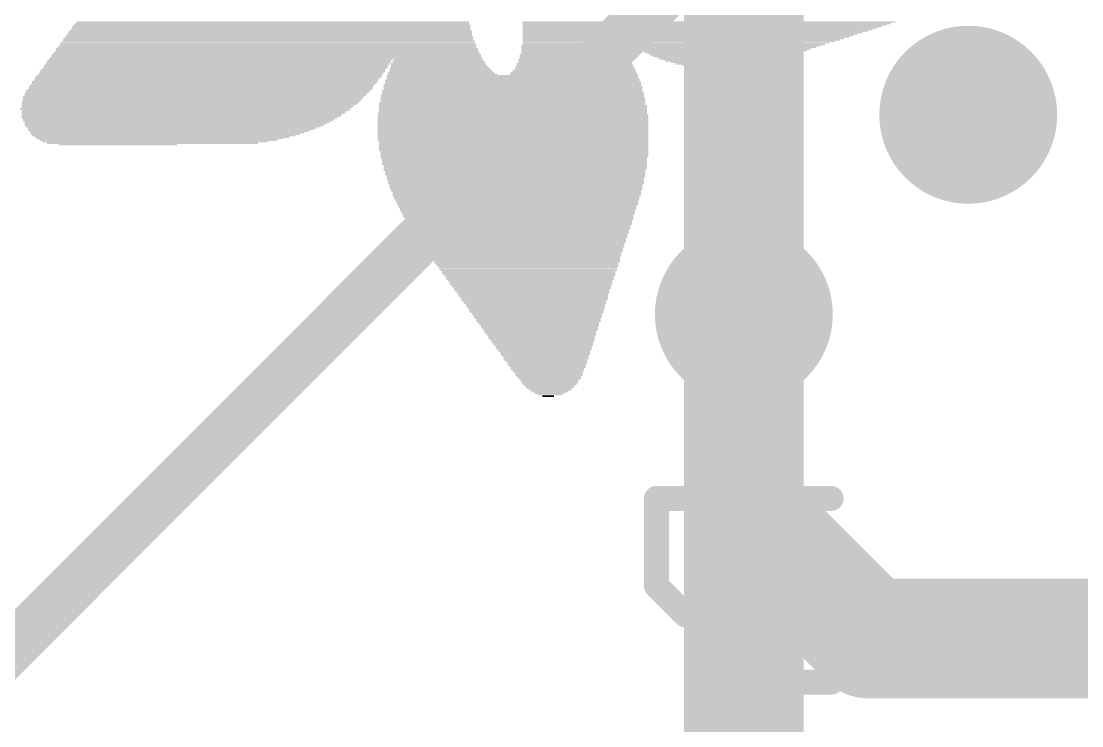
# Model space of a CAD drawing. Extents: x -0.1 to 50.9, y -0.1 to 23.
# Drawn here: x 2.67 to 8.07, y 7.3 to 10.89 of the extents above; entities that cross this region are included whole.
import ezdxf

# ---------------------------------------------------------------- set-up
doc = ezdxf.new("R2010")
doc.units = 0
for name, color, linetype in [('1', 12, 'CONTINUOUS'), ('16', 132, 'CONTINUOUS'), ('18', 110, 'CONTINUOUS'), ('22', 6, 'CONTINUOUS')]:
    doc.layers.add(name, color=color, linetype=linetype)

# ---------------------------------------------------------------- blocks, each defined once
blk = doc.blocks.new('RECT')
blk.add_solid([(-0.5, -0.5), (0.5, -0.5), (-0.5, 0.5), (0.5, 0.5)])
blk = doc.blocks.new('ROUNDV')
at = {"const_width": 0.5}
blk.add_lwpolyline([(0, -0.25, 1), (0, 0.25, 1), (0, -0.25)], format="xyb", dxfattribs=at)

msp = doc.modelspace()

# ---------------------------------------------------------------- linework, layer by layer
at = {"layer": '1'}
for points, const_width in [([(9.271, 14.351), (2.54, 7.62)], 0.254), ([(6.35, 8.382), (6.35, 9.398)], 0.6096), ([(6.985, 7.747), (6.35, 8.382)], 0.6096), ([(9.129, 7.747), (6.985, 7.747)], 0.6096)]:
    msp.add_lwpolyline(points, dxfattribs=dict(at, const_width=const_width))
at = {"layer": '1', "const_width": 0.3048}
for points in [[(6.5024, 9.398, 1), (6.1976, 9.398)], [(6.4578, 8.4898, 1), (6.2422, 8.2742)], [(6.1976, 8.382, 1), (6.5024, 8.382)], [(6.985, 7.8994, 1), (6.985, 7.5946)], [(6.8772, 7.6392, 1), (7.0928, 7.8548)]]:
    msp.add_lwpolyline(points, format="xyb", dxfattribs=at)
at = {"layer": '16', "const_width": 0.6096}
for points in [[(6.35, 19.05), (6.35, 9.398)], [(6.35, 9.398), (6.35, 6.096)]]:
    msp.add_lwpolyline(points, dxfattribs=at)
at = {"layer": '16', "const_width": 0.3048}
for points in [[(6.5024, 9.398, 1), (6.1976, 9.398)], [(6.1976, 9.398, 1), (6.5024, 9.398)]]:
    msp.add_lwpolyline(points, format="xyb", dxfattribs=at)
at = {"layer": '22', "const_width": 0.127}
for points in [[(6.7945, 8.4606), (5.9047, 8.4606)], [(5.9047, 8.4606), (5.9047, 8.0157)], [(6.4979, 8.0157), (6.4979, 8.4606)], [(5.9047, 8.0157), (6.053, 7.8674)], [(6.3496, 7.8674), (6.4979, 8.0157)], [(6.053, 7.8674), (6.3496, 7.8674)], [(6.7945, 7.5251), (6.2013, 7.5251)], [(6.4979, 7.5251), (6.2013, 7.2285)]]:
    msp.add_lwpolyline(points, dxfattribs=at)
at = {"layer": '22', "const_width": 0.0635}
for points in [[(5.9047, 8.4923, 1), (5.9047, 8.4288)], [(5.9365, 8.4606, 1), (5.873, 8.4606)], [(6.5297, 8.4606, 1), (6.4662, 8.4606)], [(6.7945, 8.4288, 1), (6.7945, 8.4923)], [(5.9272, 8.0382, 1), (5.8823, 7.9932)], [(6.5204, 7.9932, 1), (6.4755, 8.0382)], [(5.873, 8.0157, 1), (5.9365, 8.0157)], [(6.4662, 8.0157, 1), (6.5297, 8.0157)], [(6.053, 7.8992, 1), (6.053, 7.8357)], [(6.0306, 7.845, 1), (6.0755, 7.8899)], [(6.3272, 7.8899, 1), (6.3721, 7.845)], [(6.3496, 7.8357, 1), (6.3496, 7.8992)], [(6.2013, 7.5568, 1), (6.2013, 7.4933)], [(6.5204, 7.5026, 1), (6.4755, 7.5475)], [(6.7945, 7.4933, 1), (6.7945, 7.5568)]]:
    msp.add_lwpolyline(points, format="xyb", dxfattribs=at)

# ---------------------------------------------------------------- block references
at = {"layer": '18', "xscale": 0.9064, "yscale": 0.9064}
for p in [(7.493, 10.414), (7.493, 10.414), (6.35, 9.398), (6.35, 9.398)]:
    msp.add_blockref('ROUNDV', p, dxfattribs=at)
at = {"layer": '22'}
for p, xscale, yscale in [((3.9434, 10.8636), 2.0269, 0.0076), ((3.9434, 10.8559), 2.0269, 0.0077), ((3.9472, 10.8712), 2.0193, 0.0076), ((3.9472, 10.8788), 2.0041, 0.0076), ((3.951, 10.8864), 1.9964, 0.0076), ((6.1722, 10.8864), 1.8974, 0.0076), ((5.4331, 10.8712), 0.4191, 0.0076), ((5.4369, 10.8636), 0.4267, 0.0076), ((5.4407, 10.8559), 0.4344, 0.0077), ((6.1608, 10.8788), 1.8745, 0.0076), ((6.3627, 10.8712), 1.425, 0.0076), ((6.3551, 10.8636), 1.3944, 0.0076), ((6.3475, 10.8559), 1.364, 0.0077), ((3.9282, 10.8026), 2.0879, 0.0076), ((3.932, 10.8102), 2.0803, 0.0076), ((3.9319, 10.8178), 2.065, 0.0077), ((3.9357, 10.8331), 2.0574, 0.0076), ((3.9357, 10.8255), 2.0574, 0.0076), ((3.9396, 10.8407), 2.0497, 0.0076), ((3.9396, 10.8483), 2.0345, 0.0076), ((5.4407, 10.8483), 0.4344, 0.0076), ((5.4445, 10.8407), 0.442, 0.0076), ((5.4483, 10.8331), 0.4496, 0.0076), ((5.4521, 10.8255), 0.4572, 0.0076), ((5.4559, 10.8178), 0.4648, 0.0077), ((5.4559, 10.8102), 0.4648, 0.0076), ((5.4598, 10.8026), 0.4725, 0.0076), ((6.3399, 10.8483), 1.3335, 0.0076), ((6.336, 10.8407), 1.2954, 0.0076), ((6.3247, 10.8331), 1.2573, 0.0076), ((6.317, 10.8255), 1.2268, 0.0076), ((6.3094, 10.8178), 1.1963, 0.0077), ((6.3056, 10.8102), 1.1583, 0.0076), ((6.298, 10.8026), 1.1277, 0.0076), ((3.9205, 10.7493), 2.1488, 0.0076), ((3.9205, 10.7569), 2.1336, 0.0076), ((3.9243, 10.7645), 2.126, 0.0076), ((3.9243, 10.7797), 2.1108, 0.0077), ((3.9281, 10.7721), 2.1184, 0.0076), ((3.9282, 10.7874), 2.1031, 0.0076), ((3.9282, 10.795), 2.0879, 0.0076), ((5.4712, 10.7645), 0.5105, 0.0076), ((5.475, 10.7569), 0.5182, 0.0076), ((5.475, 10.7493), 0.5182, 0.0076), ((5.4636, 10.795), 0.4801, 0.0076), ((5.4674, 10.7874), 0.4877, 0.0076), ((5.4674, 10.7797), 0.4877, 0.0077), ((5.4712, 10.7721), 0.4953, 0.0076), ((6.2904, 10.795), 1.0973, 0.0076), ((6.2865, 10.7874), 1.0592, 0.0076), ((6.2751, 10.7797), 1.0211, 0.0077), ((6.2713, 10.7721), 0.983, 0.0076), ((6.2637, 10.7645), 0.9525, 0.0076), ((6.2598, 10.7569), 0.9144, 0.0076), ((6.2523, 10.7493), 0.8839, 0.0076), ((3.6843, 10.6959), 1.7526, 0.0076), ((3.9167, 10.7035), 2.2022, 0.0077), ((3.9167, 10.7188), 2.187, 0.0076), ((3.9167, 10.7112), 2.187, 0.0076), ((3.9167, 10.7264), 2.1717, 0.0076), ((3.9205, 10.734), 2.164, 0.0076), ((3.9205, 10.7416), 2.1488, 0.0077), ((4.793, 10.6959), 0.4496, 0.0076), ((5.4865, 10.6959), 0.5715, 0.0076), ((5.4826, 10.7188), 0.5486, 0.0076), ((5.4864, 10.7112), 0.5562, 0.0076), ((5.4864, 10.7035), 0.5562, 0.0077), ((5.4788, 10.7416), 0.5258, 0.0077), ((5.4826, 10.734), 0.5334, 0.0076), ((5.4826, 10.7264), 0.5334, 0.0076), ((6.2484, 10.7416), 0.8458, 0.0077), ((6.2446, 10.734), 0.8078, 0.0076), ((6.2408, 10.7264), 0.7696, 0.0076), ((6.2332, 10.7188), 0.7239, 0.0076), ((6.2294, 10.7112), 0.6858, 0.0076), ((6.2294, 10.7035), 0.6401, 0.0077), ((6.2256, 10.6959), 0.6019, 0.0076), ((3.6462, 10.6426), 1.7526, 0.0076), ((3.6538, 10.6502), 1.7526, 0.0076), ((3.6614, 10.6654), 1.7526, 0.0077), ((3.6614, 10.6578), 1.7526, 0.0076), ((3.669, 10.6731), 1.7526, 0.0076), ((3.6767, 10.6883), 1.7526, 0.0076), ((3.6767, 10.6807), 1.7526, 0.0076), ((4.8006, 10.6502), 0.5106, 0.0076), ((4.8044, 10.6426), 0.5182, 0.0076), ((4.793, 10.6731), 0.48, 0.0076), ((4.7968, 10.6654), 0.4876, 0.0077), ((4.8007, 10.6578), 0.4953, 0.0076), ((4.793, 10.6883), 0.4648, 0.0076), ((4.7968, 10.6807), 0.4724, 0.0076), ((5.4864, 10.6426), 0.6172, 0.0076), ((5.4864, 10.6578), 0.602, 0.0076), ((5.4902, 10.6502), 0.6096, 0.0076), ((5.4864, 10.6731), 0.5868, 0.0076), ((5.4902, 10.6654), 0.5944, 0.0077), ((5.4865, 10.6883), 0.5715, 0.0076), ((5.4903, 10.6807), 0.5791, 0.0076), ((6.2256, 10.6883), 0.5563, 0.0076), ((6.2256, 10.6807), 0.4953, 0.0076), ((6.218, 10.6731), 0.4343, 0.0076), ((6.218, 10.6654), 0.3581, 0.0077), ((6.2142, 10.6578), 0.2591, 0.0076), ((6.2103, 10.6502), 0.099, 0.0076), ((3.6081, 10.5892), 1.7526, 0.0077), ((3.6195, 10.6045), 1.7602, 0.0076), ((3.6157, 10.5969), 1.7526, 0.0076), ((3.6271, 10.6121), 1.7602, 0.0076), ((3.6309, 10.6197), 1.7526, 0.0076), ((3.6424, 10.635), 1.7602, 0.0076), ((3.6386, 10.6273), 1.7526, 0.0077), ((5.1702, 10.5892), 1.2954, 0.0077), ((5.1702, 10.6121), 1.2802, 0.0076), ((5.1702, 10.6045), 1.2802, 0.0076), ((5.174, 10.5969), 1.2878, 0.0076), ((4.8082, 10.6273), 0.541, 0.0077), ((4.8159, 10.6197), 0.5563, 0.0076), ((4.8082, 10.635), 0.5258, 0.0076), ((5.4826, 10.6197), 0.6554, 0.0076), ((5.4826, 10.6273), 0.64, 0.0077), ((5.4864, 10.635), 0.6324, 0.0076), ((3.57, 10.5359), 1.7526, 0.0076), ((3.5776, 10.5435), 1.7526, 0.0076), ((3.5852, 10.5588), 1.7526, 0.0076), ((3.5852, 10.5511), 1.7526, 0.0077), ((3.5928, 10.5664), 1.7526, 0.0076), ((3.6043, 10.5816), 1.7602, 0.0076), ((3.6005, 10.574), 1.7526, 0.0076), ((5.1702, 10.5359), 1.3259, 0.0076), ((5.1702, 10.5664), 1.3106, 0.0076), ((5.174, 10.5588), 1.3182, 0.0076), ((5.174, 10.5511), 1.3182, 0.0077), ((5.174, 10.5435), 1.3182, 0.0076), ((5.174, 10.5816), 1.303, 0.0076), ((5.174, 10.574), 1.303, 0.0076), ((3.5319, 10.4826), 1.7221, 0.0076), ((3.5471, 10.5054), 1.7374, 0.0076), ((3.5433, 10.4978), 1.7298, 0.0076), ((3.5395, 10.4902), 1.7222, 0.0076), ((3.5586, 10.5207), 1.7449, 0.0076), ((3.5548, 10.513), 1.7373, 0.0077), ((3.5662, 10.5283), 1.745, 0.0076), ((5.174, 10.4978), 1.3488, 0.0076), ((5.174, 10.4902), 1.3488, 0.0076), ((5.174, 10.4826), 1.3488, 0.0076), ((5.1702, 10.513), 1.3411, 0.0077), ((5.1702, 10.5054), 1.3411, 0.0076), ((5.174, 10.5283), 1.3335, 0.0076), ((5.174, 10.5207), 1.3335, 0.0076), ((3.5052, 10.4445), 1.684, 0.0076), ((3.5281, 10.4749), 1.7145, 0.0077), ((3.5128, 10.4521), 1.684, 0.0076), ((3.5052, 10.4368), 1.6688, 0.0077), ((3.4976, 10.4292), 1.6536, 0.0076), ((3.5243, 10.4673), 1.7069, 0.0076), ((3.5167, 10.4597), 1.6917, 0.0076), ((5.1702, 10.4749), 1.3564, 0.0077), ((5.1702, 10.4673), 1.3564, 0.0076), ((5.174, 10.4597), 1.364, 0.0076), ((5.174, 10.4521), 1.364, 0.0076), ((5.174, 10.4445), 1.364, 0.0076), ((5.174, 10.4368), 1.364, 0.0077), ((5.174, 10.4292), 1.364, 0.0076), ((3.4938, 10.4216), 1.6459, 0.0076), ((3.4747, 10.3987), 1.6078, 0.0077), ((3.4862, 10.414), 1.6307, 0.0076), ((3.4824, 10.4064), 1.6231, 0.0076), ((3.4709, 10.3911), 1.585, 0.0076), ((3.4671, 10.3835), 1.5774, 0.0076), ((3.4633, 10.3759), 1.5544, 0.0076), ((5.1702, 10.4216), 1.3716, 0.0076), ((5.174, 10.414), 1.3792, 0.0076), ((5.174, 10.4064), 1.3792, 0.0076), ((5.174, 10.3987), 1.3792, 0.0077), ((5.174, 10.3911), 1.3792, 0.0076), ((5.174, 10.3835), 1.3792, 0.0076), ((5.174, 10.3759), 1.3792, 0.0076), ((3.4557, 10.3683), 1.5392, 0.0076), ((3.4481, 10.3606), 1.524, 0.0077), ((3.4443, 10.353), 1.5011, 0.0076), ((3.429, 10.3378), 1.4554, 0.0076), ((3.4367, 10.3454), 1.4707, 0.0076), ((3.4214, 10.3302), 1.425, 0.0076), ((3.4023, 10.3149), 1.3716, 0.0076), ((3.4138, 10.3225), 1.3945, 0.0077), ((5.174, 10.3683), 1.3792, 0.0076), ((5.174, 10.3606), 1.3792, 0.0077), ((5.174, 10.353), 1.3792, 0.0076), ((5.174, 10.3454), 1.3792, 0.0076), ((5.174, 10.3378), 1.3792, 0.0076), ((5.174, 10.3302), 1.3792, 0.0076), ((5.174, 10.3225), 1.3792, 0.0077), ((5.174, 10.3149), 1.3792, 0.0076), ((3.3948, 10.3073), 1.3411, 0.0076), ((3.3871, 10.2997), 1.2954, 0.0076), ((3.3757, 10.2921), 1.2573, 0.0076), ((3.3681, 10.2844), 1.2115, 0.0077), ((3.3528, 10.2768), 1.1506, 0.0076), ((3.3376, 10.2692), 1.0744, 0.0076), ((3.1623, 10.2616), 0.602, 0.0076), ((5.174, 10.3073), 1.3792, 0.0076), ((5.174, 10.2997), 1.3792, 0.0076), ((5.174, 10.2921), 1.3792, 0.0076), ((5.174, 10.2844), 1.3792, 0.0077), ((5.1778, 10.2768), 1.3716, 0.0076), ((5.1778, 10.2692), 1.3716, 0.0076), ((5.1778, 10.2616), 1.3716, 0.0076), ((5.1778, 10.254), 1.3716, 0.0076), ((5.1778, 10.2463), 1.3716, 0.0077), ((5.1778, 10.2387), 1.3716, 0.0076), ((5.1778, 10.2311), 1.3716, 0.0076), ((5.1816, 10.2235), 1.364, 0.0076), ((5.1816, 10.2159), 1.364, 0.0076), ((5.1816, 10.2082), 1.364, 0.0077), ((5.1816, 10.2006), 1.364, 0.0076), ((5.1778, 10.193), 1.3564, 0.0076), ((5.1816, 10.1854), 1.3488, 0.0076), ((5.1816, 10.1778), 1.3488, 0.0076), ((5.1816, 10.1702), 1.3488, 0.0077), ((5.1816, 10.1625), 1.3488, 0.0076), ((5.1855, 10.1549), 1.3411, 0.0076), ((5.1855, 10.1473), 1.3411, 0.0076), ((5.1855, 10.1397), 1.3411, 0.0076), ((5.1817, 10.1321), 1.3335, 0.0077), ((5.1855, 10.1244), 1.3259, 0.0076), ((5.1855, 10.1168), 1.3259, 0.0076), ((5.1855, 10.1092), 1.3259, 0.0076), ((5.1893, 10.1016), 1.3183, 0.0076), ((5.1854, 10.094), 1.3106, 0.0077), ((5.1854, 10.0863), 1.3106, 0.0076), ((5.1892, 10.0787), 1.303, 0.0076), ((5.1892, 10.0711), 1.303, 0.0076), ((5.1892, 10.0635), 1.303, 0.0076), ((5.1892, 10.0559), 1.2878, 0.0077), ((5.1892, 10.0482), 1.2878, 0.0076), ((5.1892, 10.0406), 1.2878, 0.0076), ((5.1931, 10.033), 1.2801, 0.0076), ((5.1893, 10.0254), 1.2725, 0.0076), ((5.1931, 10.0178), 1.2649, 0.0077), ((5.1931, 10.0101), 1.2649, 0.0076), ((5.1931, 10.0025), 1.2649, 0.0076), ((5.1931, 9.9949), 1.2497, 0.0076), ((5.1931, 9.9873), 1.2497, 0.0076), ((5.1969, 9.9797), 1.2421, 0.0077), ((5.1931, 9.972), 1.2345, 0.0076), ((5.1969, 9.9644), 1.2269, 0.0076), ((5.1969, 9.9568), 1.2269, 0.0076), ((5.1969, 9.9492), 1.2115, 0.0076), ((5.1969, 9.9416), 1.2115, 0.0077), ((5.2007, 9.9339), 1.2039, 0.0076), ((5.1969, 9.9263), 1.1963, 0.0076), ((5.2007, 9.9187), 1.1887, 0.0076), ((5.2007, 9.9111), 1.1887, 0.0076), ((5.2007, 9.9035), 1.1735, 0.0077), ((5.2007, 9.8958), 1.1735, 0.0076), ((5.2045, 9.8882), 1.1659, 0.0076), ((5.2045, 9.8806), 1.1659, 0.0076), ((5.2045, 9.873), 1.1506, 0.0076), ((5.2083, 9.8654), 1.143, 0.0077), ((5.2083, 9.8577), 1.143, 0.0076), ((5.2083, 9.8501), 1.1278, 0.0076), ((5.2083, 9.8425), 1.1278, 0.0076), ((5.2121, 9.8349), 1.1202, 0.0076), ((5.2121, 9.8273), 1.1049, 0.0077), ((5.2121, 9.8196), 1.1049, 0.0076), ((5.2159, 9.812), 1.0972, 0.0076), ((5.2159, 9.8044), 1.082, 0.0076), ((5.2159, 9.7968), 1.082, 0.0076), ((5.2197, 9.7892), 1.0744, 0.0077), ((5.2197, 9.7815), 1.0592, 0.0076), ((5.2235, 9.7739), 1.0516, 0.0076), ((5.2235, 9.7663), 1.0516, 0.0076), ((5.2236, 9.7587), 1.0363, 0.0076), ((5.2274, 9.7511), 1.0287, 0.0077), ((5.2312, 9.7434), 1.0211, 0.0076), ((5.2274, 9.7358), 1.0135, 0.0076), ((5.2312, 9.7282), 1.0059, 0.0076), ((5.235, 9.7206), 0.9983, 0.0076), ((5.2311, 9.713), 0.9906, 0.0077), ((5.235, 9.7053), 0.9829, 0.0076), ((5.2388, 9.6977), 0.9753, 0.0076), ((5.2388, 9.6901), 0.9601, 0.0076), ((5.2388, 9.6825), 0.9601, 0.0076), ((5.2426, 9.6749), 0.9525, 0.0077), ((5.2464, 9.6672), 0.9449, 0.0076), ((5.2426, 9.6596), 0.9373, 0.0076), ((5.2464, 9.652), 0.9296, 0.0076), ((5.2502, 9.6444), 0.922, 0.0076), ((5.2502, 9.6368), 0.9068, 0.0077), ((5.2502, 9.6291), 0.9068, 0.0076), ((5.254, 9.6215), 0.8992, 0.0076), ((5.254, 9.6139), 0.884, 0.0076), ((5.254, 9.6063), 0.884, 0.0076), ((5.2579, 9.5987), 0.8763, 0.0077), ((5.2578, 9.591), 0.861, 0.0076), ((5.2616, 9.5834), 0.8534, 0.0076), ((5.2616, 9.5758), 0.8534, 0.0076), ((5.2616, 9.5682), 0.8382, 0.0076), ((5.2654, 9.5606), 0.8306, 0.0077), ((5.2654, 9.5529), 0.8306, 0.0076), ((5.2655, 9.5453), 0.8153, 0.0076), ((5.2693, 9.5377), 0.8077, 0.0076), ((5.2731, 9.5301), 0.8001, 0.0076), ((5.2693, 9.5225), 0.7925, 0.0077), ((5.2731, 9.5148), 0.7849, 0.0076), ((5.2769, 9.5072), 0.7773, 0.0076), ((5.2769, 9.4996), 0.762, 0.0076), ((5.2769, 9.492), 0.762, 0.0076), ((5.2807, 9.4844), 0.7544, 0.0077), ((5.2845, 9.4767), 0.7468, 0.0076), ((5.2807, 9.4691), 0.7391, 0.0076), ((5.2845, 9.4615), 0.7315, 0.0076), ((5.2883, 9.4539), 0.7239, 0.0076), ((5.2883, 9.4463), 0.7086, 0.0077), ((5.2883, 9.4386), 0.7086, 0.0076), ((5.2921, 9.431), 0.701, 0.0076), ((5.2921, 9.4234), 0.6858, 0.0076), ((5.2921, 9.4158), 0.6858, 0.0076), ((5.2959, 9.4082), 0.6782, 0.0077), ((5.2959, 9.4005), 0.663, 0.0076), ((5.2998, 9.3929), 0.6553, 0.0076), ((5.2998, 9.3853), 0.6553, 0.0076), ((5.2998, 9.3777), 0.6401, 0.0076), ((5.3036, 9.3701), 0.6325, 0.0077), ((5.3036, 9.3624), 0.6325, 0.0076), ((5.3035, 9.3548), 0.6172, 0.0076), ((5.3073, 9.3472), 0.6096, 0.0076), ((5.3112, 9.3396), 0.6019, 0.0076), ((5.3074, 9.332), 0.5943, 0.0077), ((5.3112, 9.3243), 0.5867, 0.0076), ((5.315, 9.3167), 0.5791, 0.0076), ((5.3112, 9.3091), 0.5715, 0.0076), ((5.315, 9.3015), 0.5639, 0.0076), ((5.3188, 9.2939), 0.5563, 0.0077), ((5.3188, 9.2862), 0.541, 0.0076), ((5.3188, 9.2786), 0.541, 0.0076), ((5.3226, 9.271), 0.5334, 0.0076), ((5.3264, 9.2634), 0.5258, 0.0076), ((5.3226, 9.2558), 0.5182, 0.0077), ((5.3264, 9.2481), 0.5106, 0.0076), ((5.3302, 9.2405), 0.503, 0.0076), ((5.3302, 9.2329), 0.4876, 0.0076), ((5.3302, 9.2253), 0.4876, 0.0076), ((5.334, 9.2177), 0.48, 0.0077), ((5.334, 9.21), 0.4648, 0.0076), ((5.3378, 9.2024), 0.4572, 0.0076), ((5.3378, 9.1948), 0.4572, 0.0076), ((5.3378, 9.1872), 0.442, 0.0076), ((5.3417, 9.1796), 0.4343, 0.0077), ((5.3417, 9.1719), 0.4343, 0.0076), ((5.3417, 9.1643), 0.4191, 0.0076), ((5.3455, 9.1567), 0.4115, 0.0076), ((5.3493, 9.1491), 0.4039, 0.0076), ((5.3455, 9.1415), 0.3963, 0.0077), ((5.3493, 9.1338), 0.3887, 0.0076), ((5.3531, 9.1262), 0.381, 0.0076), ((5.3493, 9.1186), 0.3733, 0.0076), ((5.3531, 9.111), 0.3657, 0.0076), ((5.3531, 9.1034), 0.3505, 0.0077), ((5.3569, 9.0957), 0.3429, 0.0076), ((5.3569, 9.0881), 0.3429, 0.0076), ((5.3569, 9.0805), 0.3277, 0.0076), ((5.3607, 9.0729), 0.32, 0.0076), ((5.3607, 9.0653), 0.3048, 0.0077), ((5.3607, 9.0576), 0.2896, 0.0076), ((5.3607, 9.05), 0.2896, 0.0076), ((5.3607, 9.0424), 0.2743, 0.0076), ((5.3607, 9.0348), 0.2591, 0.0076), ((5.3607, 9.0272), 0.2438, 0.0077), ((5.3607, 9.0195), 0.2286, 0.0076), ((5.3645, 9.0119), 0.2058, 0.0076), ((5.3607, 9.0043), 0.1829, 0.0076), ((5.3607, 8.9967), 0.1524, 0.0076), ((5.3607, 8.9891), 0.1219, 0.0077), ((5.3531, 8.9814), 0.0609, 0.0076)]:
    msp.add_blockref('RECT', p, dxfattribs=dict(at, xscale=xscale, yscale=yscale))

doc.saveas('drawing.dxf')
